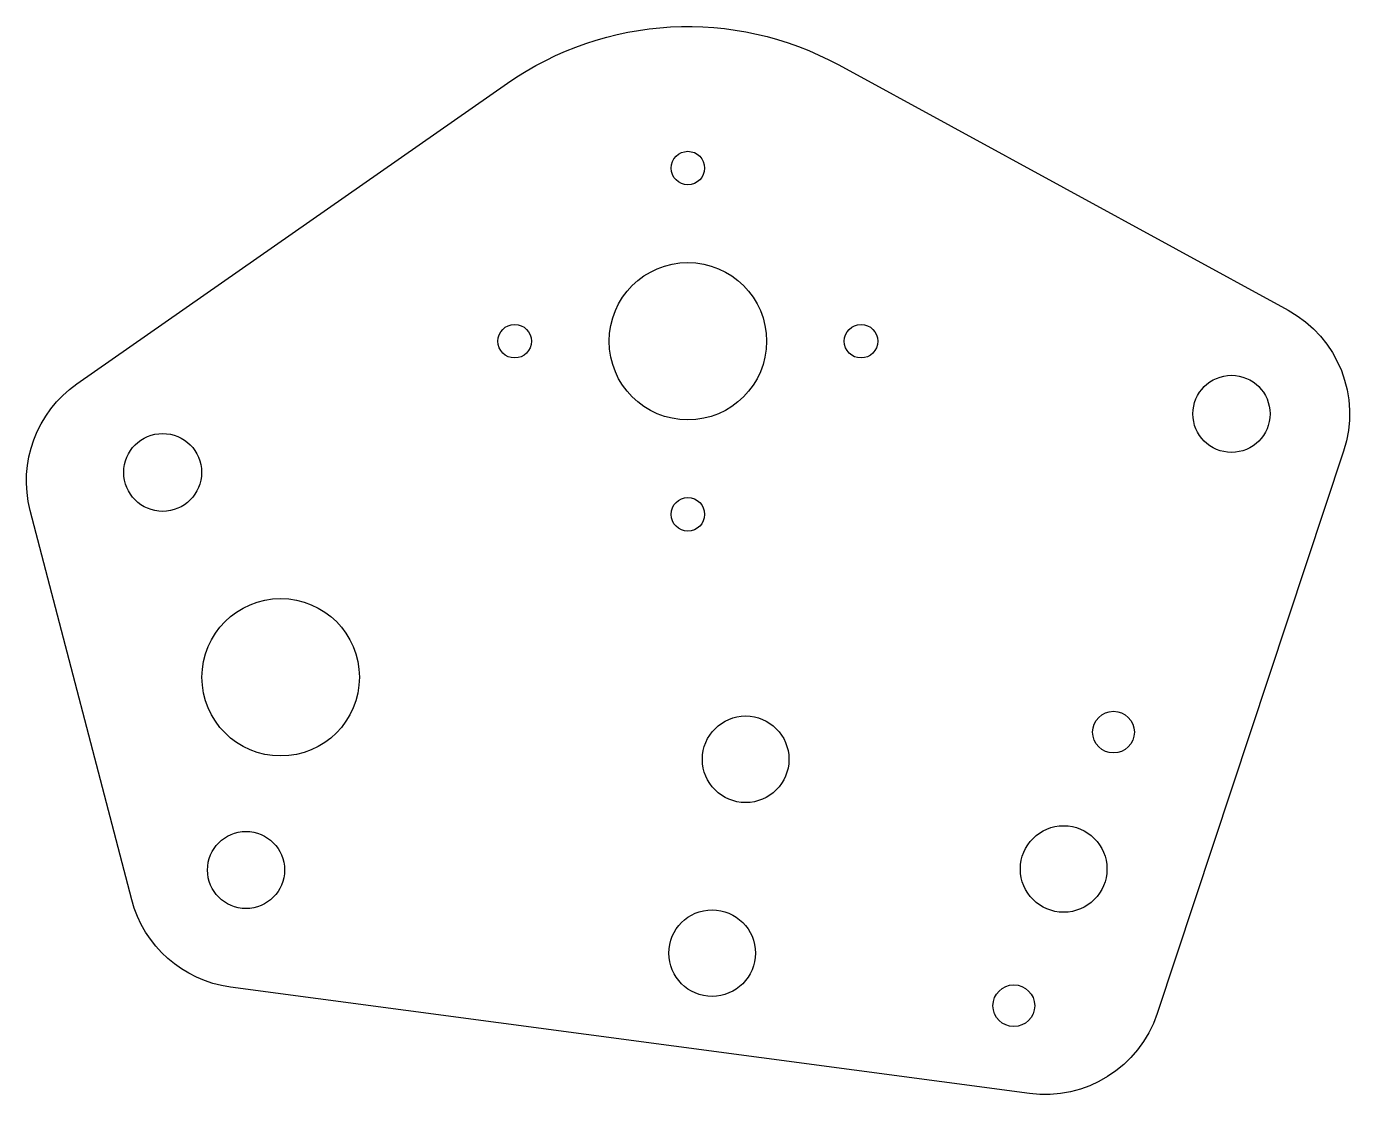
# Model space of a CAD drawing. Header units: millimetres. Extents: x -150 to 18, y -19 to 117.
import ezdxf

# ---------------------------------------------------------------- set-up
doc = ezdxf.new("R2010")
doc.units = ezdxf.units.MM
doc.layers.get('0').update_dxf_attribs({"linetype": 'CONTINUOUS'})

msp = doc.modelspace()

# ---------------------------------------------------------------- linework, layer by layer
msp.add_lwpolyline([(-6.61, -8.26, -0.360341), (-22.83, -18.41), (-124.34, -4.88, -0.304788), (-136.87, 6.21), (-149.76, 55.69, -0.313761), (-143.83, 71.77), (-89.12, 109.97, -0.284675), (-47.05, 112.28), (10.03, 81.12, -0.36245), (17.08, 63.23)], format="xyb", close=True)
for centre, radius in [((-66.22, 99.18), 2.13), ((-66.22, 77.18), 10), ((-88.22, 77.18), 2.13), ((-44.22, 77.18), 2.13), ((2.84, 67.95), 4.9), ((-132.94, 60.51), 4.95), ((-66.22, 55.18), 2.13), ((-117.95, 34.48), 10), ((-58.88, 24.06), 5.5), ((-12.15, 27.51), 2.65), ((-18.48, 10.12), 5.5), ((-122.35, 9.99), 4.9), ((-63.14, -0.57), 5.5), ((-24.81, -7.26), 2.65)]:
    msp.add_circle(centre, radius)

doc.saveas('drawing.dxf')
